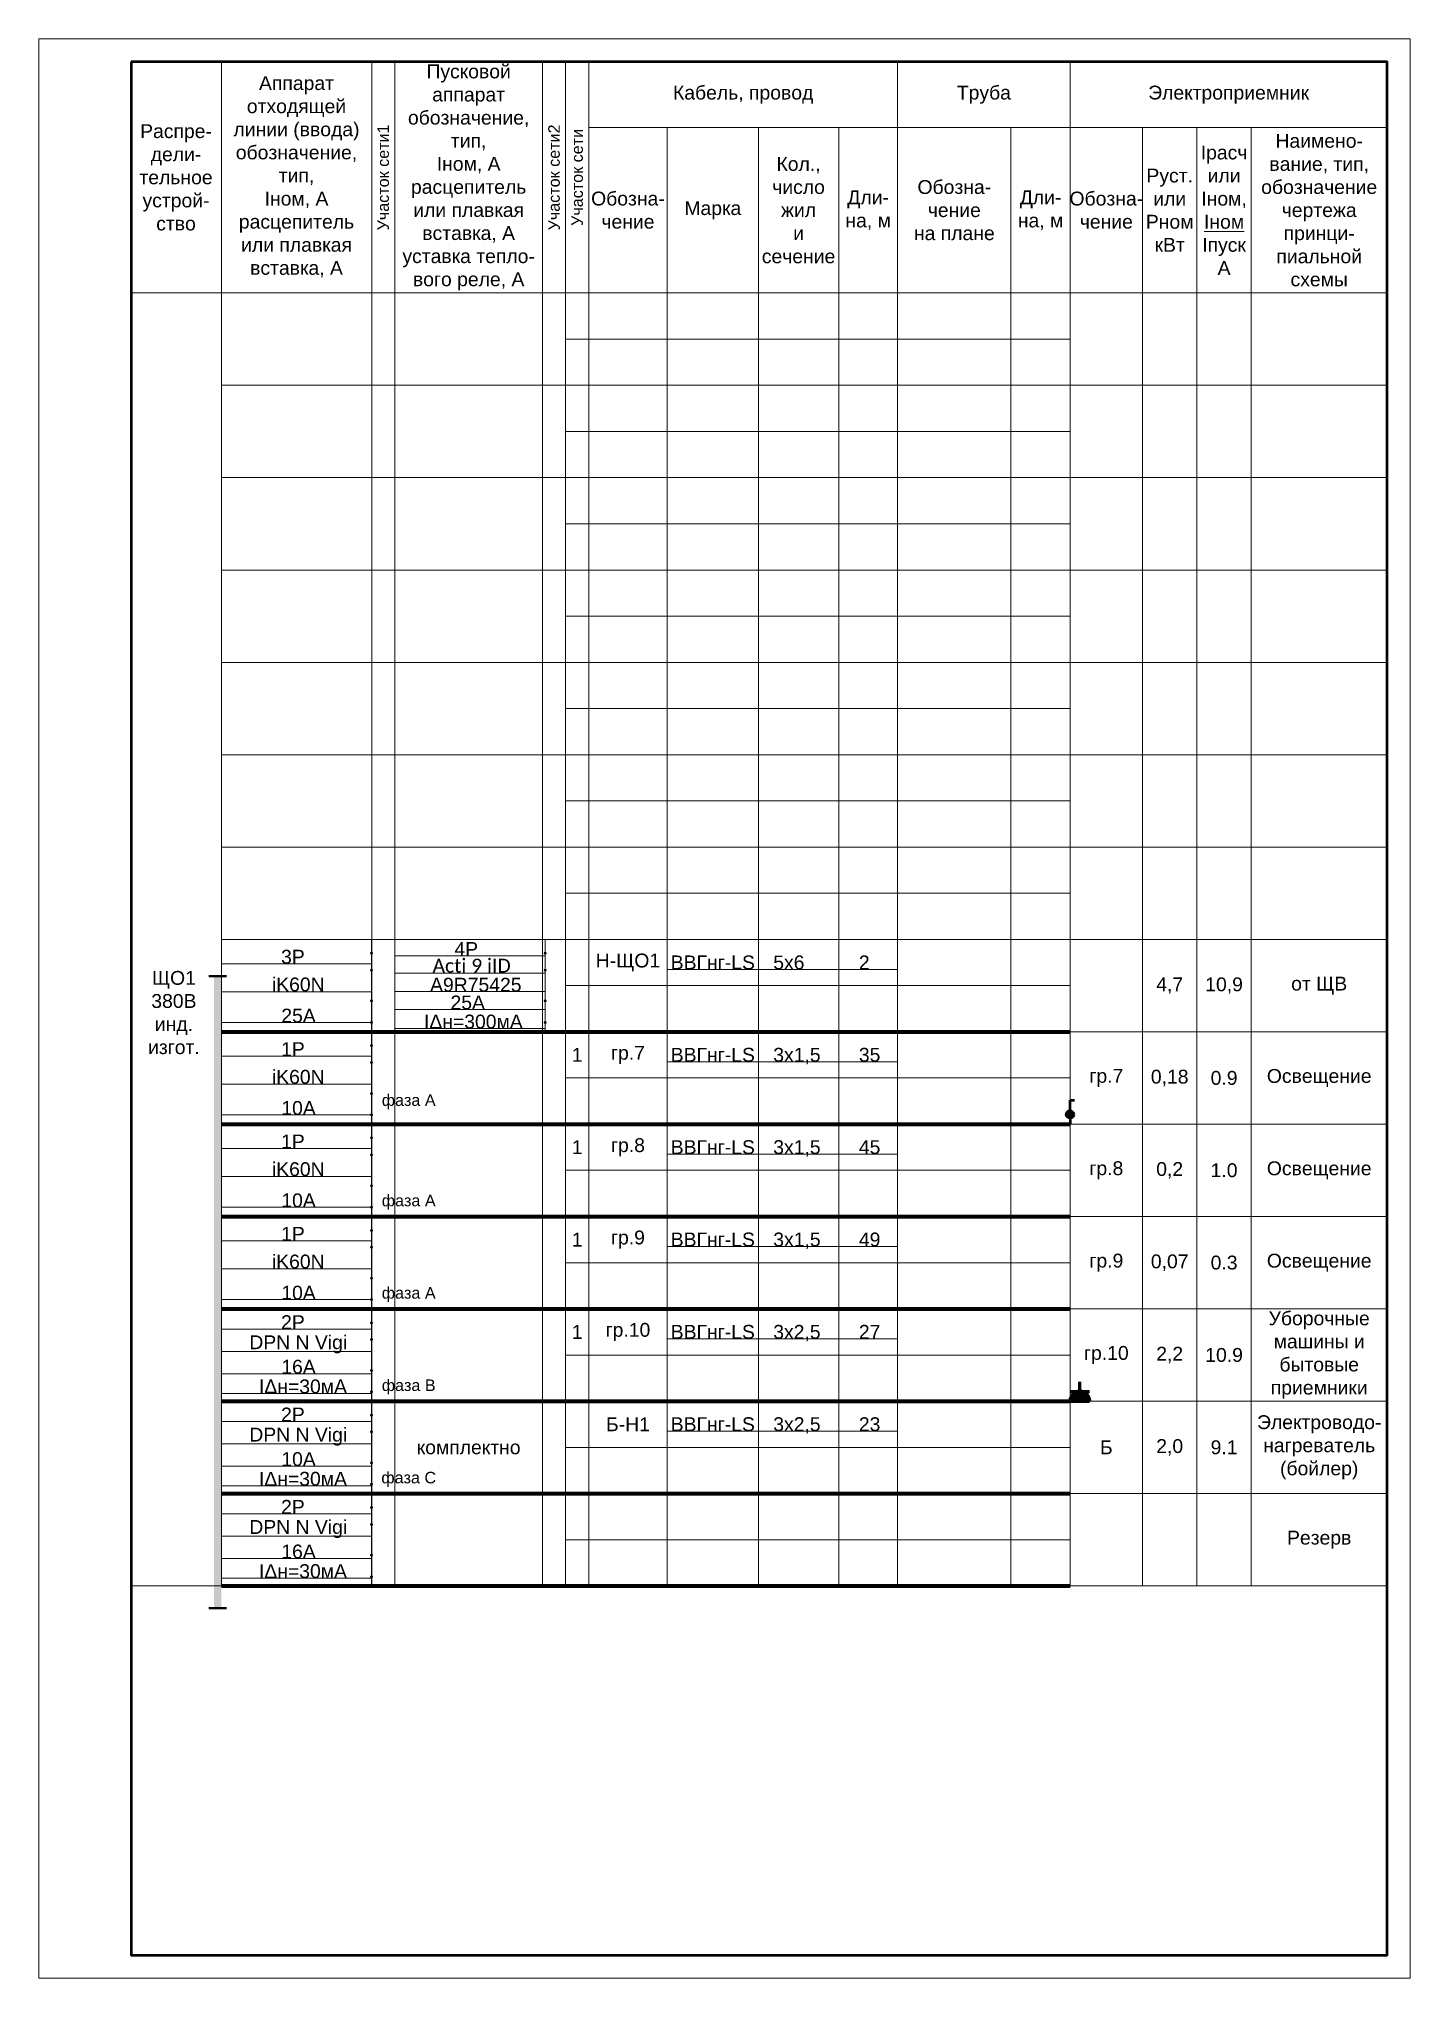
# Model space of a CAD drawing. Header units: millimetres. Extents: x 637 to 934, y 170 to 590.
import ezdxf

# ---------------------------------------------------------------- set-up
doc = ezdxf.new("R2010")
doc.units = ezdxf.units.MM
for name, color, linetype, lineweight in [('Б автоматы', 32, 'Continuous', 50), ('Б провода', 5, 'Continuous', 50), ('линии рабочие', 10, 'Continuous', 50), ('Линия 0.7мм', 10, 'Continuous', 70), ('Разметка 0.05мм', 10, 'Continuous', 5), ('СИЛА', 5, 'Continuous', 60), ('Стрелки2', 114, 'Continuous', 40), ('табл распр.схем', 250, 'Continuous', 20), ('Штамп с рамкой основной', 250, 'Continuous', 50), ('ЭЛЕКТРИЧЕСТВО 0.4мм', 2, 'Continuous', 40)]:
    doc.layers.add(name, color=color, linetype=linetype, lineweight=lineweight)
doc.layers.add('Б разметка блока', color=6, linetype='Continuous', lineweight=9, plot=False)
doc.layers.add('НЕПЕЧАТАЕМЫЙ', color=6, linetype='Continuous', lineweight=5, plot=False)
doc.layers.add('текст', color=7, linetype='Continuous')
doc.styles.get("Standard").update_dxf_attribs({"font": 'arial.ttf'})
doc.styles.add('отверстия ЭЛ', font='arial.ttf')

# ---------------------------------------------------------------- blocks, each defined once
blk = doc.blocks.new('ВВГнг-LS')
at = {"layer": 'Б разметка блока', "ltscale": 0.2}
for p, q in [((0, 0), (0, 10)), ((49.91, 10), (0, 10)), ((19.76, 0), (19.76, 10)), ((37.14, 0), (37.14, 10)), ((49.91, 0), (49.91, 10)), ((49.91, 3.52), (0, 3.52)), ((49.91, 0), (0, 0))]:
    blk.add_line(p, q, dxfattribs=at)
at = {"layer": 'Б провода', "ltscale": 0.2, "insert": (9.88, 5), "char_height": 3, "width": 19.7636, "attachment_point": 5}
blk.add_mtext('ВВГнг-LS', dxfattribs=at)
at = {"layer": 'Б провода', "style": 'отверстия ЭЛ', "flags": 1}
blk.add_attdef('ЩР', (0, 7.33), '', height=1.5, dxfattribs=at)
at = {"layer": 'Б провода', "style": 'отверстия ЭЛ'}
for tag, p in [('1Х7,0', (22.97, 3.52)), ('М', (41.51, 3.52))]:
    blk.add_attdef(tag, p, '', height=3, dxfattribs=at)
blk = doc.blocks.new('DPN N Vigi')
at = {"layer": 'Б автоматы'}
for p in [(32.54, 17), (32.54, 13.33), (32.54, 6.67), (32.54, 2)]:
    blk.add_point(p, dxfattribs=at)
at = {"layer": 'Б разметка блока'}
for p, q in [((0, 0), (0, 20)), ((32.54, 20), (0, 20)), ((32.54, 0), (32.54, 20)), ((32.54, 15.62), (0, 15.62)), ((32.54, 10.75), (0, 10.75)), ((32.54, 5.96), (0, 5.96)), ((32.54, 1.7), (0, 1.7)), ((32.54, 0), (0, 0))]:
    blk.add_line(p, q, dxfattribs=at)
at = {"layer": 'Б автоматы', "insert": (16.65, 12.31), "char_height": 3, "width": 23.7897, "attachment_point": 5}
blk.add_mtext('DPN N Vigi', dxfattribs=at)
at = {"layer": 'Б автоматы', "style": 'отверстия ЭЛ', "flags": 1}
blk.add_attdef('ЩР', (0, 16.45), '', height=1.5, dxfattribs=at)
at = {"layer": 'Б автоматы', "style": 'отверстия ЭЛ'}
for tag, p in [('КП', (12.93, 15.62)), ('ТОК', (12.98, 5.96)), ('УТ', (12.98, 1.7))]:
    blk.add_attdef(tag, p, '', height=3, dxfattribs=at)
blk = doc.blocks.new('розетка')
at = {"layer": 'СИЛА'}
h = blk.add_hatch(color=256, dxfattribs=at)
h.dxf.hatch_style = 1
h.paths.add_polyline_path([(2.12, 2.12, 0.414214), (0, 0), (2.12, 0)])
h.paths.add_polyline_path([(4.23, 0, 0.414214), (2.12, 2.12), (2.12, 0)])
at = {"layer": 'СИЛА', "linetype": 'Continuous'}
for p, q in [((2.12, 0), (2.12, 4.23)), ((0, 2.12), (4.23, 2.12))]:
    blk.add_line(p, q, dxfattribs=at)
blk.add_arc((2.12, 0), 2.12, 0, 180, dxfattribs=at)
blk = doc.blocks.new('розетк')
at = {"layer": 'СИЛА', "linetype": 'Continuous'}
blk.add_line((0, 0), (4.23, 0), dxfattribs=at)
at = {"layer": 'Б автоматы'}
blk.add_blockref('розетка', (0, 0), dxfattribs=at)
blk = doc.blocks.new('iK60N')
at = {"layer": 'Б автоматы'}
for p in [(32.54, 17), (32.54, 13.33), (32.54, 6.67), (32.54, 2)]:
    blk.add_point(p, dxfattribs=at)
at = {"layer": 'Б разметка блока'}
for p, q in [((0, 0), (0, 20)), ((32.54, 20), (0, 20)), ((32.54, 0), (32.54, 20)), ((32.54, 14.75), (0, 14.75)), ((32.54, 8.66), (0, 8.66)), ((32.54, 2), (0, 2)), ((32.54, 0), (0, 0))]:
    blk.add_line(p, q, dxfattribs=at)
at = {"layer": 'Б автоматы', "insert": (16.65, 10.23), "char_height": 3, "width": 11.7251, "attachment_point": 5}
blk.add_mtext('iK60N', dxfattribs=at)
at = {"layer": 'Б автоматы', "style": 'отверстия ЭЛ', "flags": 1}
blk.add_attdef('ЩР', (0, 16.45), '', height=1.5, dxfattribs=at)
at = {"layer": 'Б автоматы', "style": 'отверстия ЭЛ'}
for tag, p in [('КП', (12.93, 14.75)), ('ТОК', (12.98, 2))]:
    blk.add_attdef(tag, p, '', height=3, dxfattribs=at)
blk = doc.blocks.new('выкл')
at = {"layer": 'линии рабочие', "linetype": 'Continuous'}
blk.add_hatch(color=256, dxfattribs=at).paths.add_polyline_path([(0.83, 2.09, 1), (-0.82, 2.09, 1)])
for p, q in [((0, 2.91), (0, 5.16)), ((0, 5.16), (0.91, 5.16)), ((0, 1.26), (0, 0))]:
    blk.add_line(p, q, dxfattribs=at)
blk.add_circle((0, 2.09), 0.825, dxfattribs=at)
blk = doc.blocks.new('Acti 9 iID')
at = {"layer": 'Б автоматы'}
for p in [(32.54, 17), (32.54, 13.33), (32.54, 6.67), (32.54, 2)]:
    blk.add_point(p, dxfattribs=at)
at = {"layer": 'Б разметка блока'}
for p, q in [((0, 0), (0, 20)), ((32.54, 20), (0, 20)), ((32.54, 0), (32.54, 20)), ((32.54, 16.42), (0, 16.42)), ((32.54, 12.73), (0, 12.73)), ((32.54, 8.69), (0, 8.69)), ((32.54, 4.85), (0, 4.85)), ((32.54, 0.71), (0, 0.71)), ((32.54, 0), (0, 0))]:
    blk.add_line(p, q, dxfattribs=at)
at = {"layer": 'Б автоматы', "insert": (16.65, 14.3), "char_height": 3, "width": 23.7897, "attachment_point": 5}
blk.add_mtext('{\\fCalibri|b0|i0|c204|p34;Acti 9 \\fCalibri|b0|i0|c0|p34;iID}', dxfattribs=at)
at = {"layer": 'Б автоматы', "style": 'отверстия ЭЛ', "flags": 1}
blk.add_attdef('ЩР', (0, 17.25), '', height=1.5, dxfattribs=at)
at = {"layer": 'Б автоматы', "style": 'отверстия ЭЛ'}
for tag, p in [('КП', (12.93, 16.42)), ('A9R14491', (7.65, 8.69)), ('ТОК', (12.98, 4.85)), ('УТ', (12.98, 0.87))]:
    blk.add_attdef(tag, p, '', height=3, dxfattribs=at)

msp = doc.modelspace()

# ---------------------------------------------------------------- hatches: boundary and pattern name
at = {"layer": 'Разметка 0.05мм'}
msp.add_hatch(color=256, dxfattribs=at).paths.add_polyline_path([(674.99, 386.54), (674.98, 249.63), (676.57, 249.63), (676.58, 386.54)])

# ---------------------------------------------------------------- linework, layer by layer
at = {"layer": 'Линия 0.7мм', "ltscale": 0.2}
for p, q in [((676.57, 374.46), (860.38, 374.46)), ((676.57, 354.46), (860.38, 354.46)), ((676.57, 334.46), (860.38, 334.46)), ((676.57, 314.46), (860.38, 314.46)), ((676.57, 294.46), (860.38, 294.46)), ((676.57, 274.46), (860.38, 274.46)), ((676.57, 254.46), (860.38, 254.46))]:
    msp.add_line(p, q, dxfattribs=at)
at = {"layer": 'НЕПЕЧАТАЕМЫЙ'}
msp.add_lwpolyline([(637.03, 589.5), (637.03, 169.5), (934.03, 169.5), (934.03, 589.5)], close=True, dxfattribs=at)
at = {"layer": 'табл распр.схем', "ltscale": 0.2}
for p, q in [((656.93, 254.46), (656.93, 584.5)), ((929.03, 584.5), (656.93, 584.5)), ((676.57, 254.46), (676.57, 584.5)), ((709.12, 254.46), (709.12, 584.5)), ((714.12, 254.46), (714.12, 584.5)), ((746.12, 254.46), (746.12, 584.5)), ((751.12, 254.46), (751.12, 584.5)), ((756.12, 254.46), (756.12, 584.5)), ((823.02, 254.46), (823.02, 584.5)), ((860.38, 254.46), (860.38, 584.5)), ((928.94, 254.46), (929.03, 584.5)), ((929.03, 570.3), (756.12, 570.3)), ((773.12, 254.46), (773.12, 570.3)), ((792.88, 254.46), (792.88, 570.3)), ((810.26, 254.46), (810.26, 570.3)), ((847.57, 254.46), (847.57, 570.3)), ((876.05, 254.46), (876.05, 570.3)), ((887.83, 254.46), (887.83, 570.3)), ((899.61, 254.46), (899.61, 570.3)), ((929.03, 534.46), (656.93, 534.46)), ((860.38, 524.46), (751.12, 524.46)), ((928.94, 514.46), (676.57, 514.46)), ((860.38, 504.46), (751.12, 504.46)), ((928.94, 494.46), (676.57, 494.46)), ((860.38, 484.46), (751.12, 484.46)), ((928.94, 474.46), (676.57, 474.46)), ((860.38, 464.46), (751.12, 464.46)), ((928.94, 454.46), (676.57, 454.46)), ((860.38, 444.46), (751.12, 444.46)), ((928.94, 434.46), (676.57, 434.46)), ((860.38, 424.46), (751.12, 424.46)), ((928.94, 414.46), (676.57, 414.46)), ((860.38, 404.46), (751.12, 404.46)), ((928.94, 394.46), (676.57, 394.46)), ((860.38, 384.46), (751.12, 384.46)), ((928.94, 374.46), (676.57, 374.46)), ((860.38, 364.46), (751.12, 364.46)), ((928.94, 354.46), (676.57, 354.46)), ((860.38, 344.46), (751.12, 344.46)), ((928.94, 334.46), (676.57, 334.46)), ((860.38, 324.46), (751.12, 324.46)), ((928.94, 314.46), (676.57, 314.46)), ((860.38, 304.46), (751.12, 304.46)), ((928.94, 294.46), (676.57, 294.46)), ((860.38, 284.46), (751.12, 284.46)), ((928.94, 274.46), (676.57, 274.46)), ((860.38, 264.46), (751.12, 264.46)), ((928.94, 254.46), (656.93, 254.46))]:
    msp.add_line(p, q, dxfattribs=at)
at = {"layer": 'Штамп с рамкой основной'}
msp.add_lwpolyline([(657.03, 584.5), (657.03, 174.51), (929.03, 174.5), (929.03, 584.5)], close=True, dxfattribs=at)
at = {"layer": 'ЭЛЕКТРИЧЕСТВО 0.4мм'}
for p, q in [((673.84, 386.54), (677.7, 386.54)), ((673.84, 249.63), (677.7, 249.63))]:
    msp.add_line(p, q, dxfattribs=at)

# ---------------------------------------------------------------- block references
at = {"layer": 'Б автоматы'}
for p, values in [((676.57, 374.46), {'ТОК': '25А', 'КП': '3Р'}), ((676.57, 354.46), {'ТОК': '10А', 'КП': '1Р'}), ((676.57, 334.46), {'ТОК': '10А', 'КП': '1Р'}), ((676.57, 314.46), {'ТОК': '10А', 'КП': '1Р'})]:
    msp.add_blockref('iK60N', p, dxfattribs=at).add_auto_attribs(values)
ref = msp.add_blockref('DPN N Vigi', (676.57, 294.46), dxfattribs=at)
ref.add_attrib('УТ', 'IΔн=30мА', (684.71, 296.16), dxfattribs={"height": 3, "style": 'отверстия ЭЛ'})
ref.add_attrib('ТОК', '16А', (689.55, 300.42), dxfattribs={"height": 3, "style": 'отверстия ЭЛ'})
ref.add_attrib('КП', '2Р', (689.5, 310.08), dxfattribs={"height": 3, "style": 'отверстия ЭЛ'})
msp.add_blockref('розетк', (860.38, 294.46), dxfattribs=at)
ref = msp.add_blockref('DPN N Vigi', (676.57, 274.46), dxfattribs=at)
ref.add_attrib('УТ', 'IΔн=30мА', (684.71, 276.16), dxfattribs={"height": 3, "style": 'отверстия ЭЛ'})
ref.add_attrib('ТОК', '10А', (689.55, 280.42), dxfattribs={"height": 3, "style": 'отверстия ЭЛ'})
ref.add_attrib('КП', '2Р', (689.5, 290.08), dxfattribs={"height": 3, "style": 'отверстия ЭЛ'})
ref = msp.add_blockref('DPN N Vigi', (676.57, 254.46), dxfattribs=at)
ref.add_attrib('УТ', 'IΔн=30мА', (684.71, 256.16), dxfattribs={"height": 3, "style": 'отверстия ЭЛ'})
ref.add_attrib('ТОК', '16А', (689.55, 260.42), dxfattribs={"height": 3, "style": 'отверстия ЭЛ'})
ref.add_attrib('КП', '2Р', (689.5, 270.08), dxfattribs={"height": 3, "style": 'отверстия ЭЛ'})
at = {"layer": 'Б провода'}
for p, values in [((773.12, 384.46), {'1Х7,0': '5х6', 'М': '2'}), ((773.12, 364.46), {'1Х7,0': '3х1,5', 'М': '35'}), ((773.12, 344.46), {'1Х7,0': '3х1,5', 'М': '45'}), ((773.12, 324.46), {'1Х7,0': '3х1,5', 'М': '49'}), ((773.12, 304.46), {'1Х7,0': '3х2,5', 'М': '27'}), ((773.12, 284.46), {'1Х7,0': '3х2,5', 'М': '23'})]:
    msp.add_blockref('ВВГнг-LS', p, dxfattribs=at).add_auto_attribs(values)
at = {"layer": 'Разметка 0.05мм'}
msp.add_blockref('выкл', (860.38, 354.46), dxfattribs=at)
at = {"layer": 'текст'}
ref = msp.add_blockref('Acti 9 iID', (714.12, 374.46), dxfattribs=at)
ref.add_attrib('A9R14491', 'A9R75425', (721.77, 383.15), dxfattribs={"layer": 'Б автоматы', "height": 3, "style": 'отверстия ЭЛ'})
ref.add_attrib('УТ', 'IΔн=300мА', (720.44, 375.17), dxfattribs={"layer": 'Б автоматы', "height": 3, "style": 'отверстия ЭЛ'})
ref.add_attrib('ТОК', '25А', (726.19, 379.31), dxfattribs={"layer": 'Б автоматы', "height": 3, "style": 'отверстия ЭЛ'})
ref.add_attrib('КП', '4Р', (727.04, 390.88), dxfattribs={"layer": 'Б автоматы', "height": 3, "style": 'отверстия ЭЛ'})

# ---------------------------------------------------------------- texts
at = {"layer": 'Разметка 0.05мм', "ltscale": 0.2, "char_height": 3, "attachment_point": 5}
for s, insert, width in [('Н-ЩО1', (764.62, 389.46), 17), ('4{\\fArial|b0|i0|c238|p34;,}7', (881.94, 384.46), 11.7834), ('10{\\fArial|b0|i0|c238|p34;,}9', (893.72, 384.46), 11.7834), ('от ЩВ', (914.32, 384.46), 29.415), ('1', (753.62, 369.46), 5), ('гр.7', (764.62, 369.46), 17), ('гр.7', (868.22, 364.46), 15.6629), ('0{\\fArial|b0|i0|c238|p34;,}18', (881.94, 364.46), 11.7834), ('0.9', (893.72, 364.46), 11.7834), ('Освещение', (914.32, 364.46), 29.415), ('1', (753.62, 349.46), 5), ('гр.8', (764.62, 349.46), 17), ('гр.8', (868.22, 344.46), 15.6629), ('0{\\fArial|b0|i0|c238|p34;,}2', (881.94, 344.46), 11.7834), ('1.0', (893.72, 344.46), 11.7834), ('Освещение', (914.32, 344.46), 29.415), ('1', (753.62, 329.46), 5), ('гр.9', (764.62, 329.46), 17), ('гр.9', (868.22, 324.46), 15.6629), ('0{\\fArial|b0|i0|c238|p34;,}07', (881.94, 324.46), 11.7834), ('0.3', (893.72, 324.46), 11.7834), ('Освещение', (914.32, 324.46), 29.415), ('1', (753.62, 309.46), 5), ('гр.10', (764.62, 309.46), 17), ('Уборочные машины и бытовые \\Pприемники', (914.32, 304.46), 29.415), ('гр.10', (868.22, 304.46), 15.6629), ('2{\\fArial|b0|i0|c238|p34;,}2', (881.94, 304.46), 11.7834), ('10.9', (893.72, 304.46), 11.7834), ('Б-Н1', (764.62, 289.46), 17), ('Электроводо-\\Pнагреватель\\P(бойлер)', (914.32, 284.46), 29.415), ('Б', (868.22, 284.46), 15.6629), ('2{\\fArial|b0|i0|c238|p34;,}0', (881.94, 284.46), 11.7834), ('9.1', (893.72, 284.46), 11.7834), ('комплектно', (730.12, 284.46), 32), ('Резерв', (914.32, 264.46), 29.415)]:
    msp.add_mtext(s, dxfattribs=dict(at, insert=insert, width=width))
at = {"layer": 'Разметка 0.05мм', "insert": (666.29, 378.61), "char_height": 3, "width": 19.6747, "attachment_point": 5}
msp.add_mtext('ЩО1\\P380В\\Pинд.\\Pизгот.', dxfattribs=at)
at = {"layer": 'Стрелки2', "char_height": 2.5, "width": 12.9028, "attachment_point": 5}
for s, insert in [('фаза А', (717.14, 359.29)), ('фаза А', (717.14, 337.54)), ('фаза А', (717.14, 317.54)), ('фаза В', (717.14, 297.54)), ('фаза С', (717.14, 277.54))]:
    msp.add_mtext(s, dxfattribs=dict(at, insert=insert))
at = {"layer": 'табл распр.схем', "ltscale": 0.2, "char_height": 3, "attachment_point": 5}
for s, insert, width in [('Пусковой\\Pаппарат\\Pобозначение,\\Pтип,\\PIном, А\\Pрасцепитель\\Pили плавкая\\Pвставка, А\\Pуставка тепло-\\Pвого реле, А', (730.12, 559.48), 32), ('Аппарат\\Pотходящей\\Pлинии (ввода)\\Pобозначение,\\Pтип,\\PIном, А\\Pрасцепитель\\Pили плавкая\\Pвставка, А', (692.84, 559.62), 32.5438), ('Кабель, провод', (789.57, 577.4), 66.9061), ('Труба', (841.7, 577.4), 37.3624), ('Электроприемник', (894.71, 577.4), 68.6446), ('Распре-\\Pдели-\\Pтельное устрой-\\Pство', (666.75, 559.48), 19.639), ('Наимено-\\Pвание, тип, обозначение\\Pчертежа принци-\\Pпиальной схемы', (914.32, 552.38), 29.415), ('Кол.,\\Pчисло жил\\Pи сечение', (801.57, 552.38), 17.3772), ('Iрасч\\Pили\\PIном, \\P{\\LIном\\P}Iпуск\\PА', (893.72, 552.38), 11.7834), ('Обозна-\\Pчение\\Pна плане', (835.3, 552.38), 24.5487), ('Руст.\\Pили\\PРном\\PкВт', (881.94, 552.38), 11.7834), ('Обозна-\\Pчение', (764.62, 552.38), 17), ('Дли-\\Pна, м', (816.64, 552.38), 12.7653), ('Дли-\\Pна, м', (853.98, 552.38), 12.8136), ('Обозна-\\Pчение', (868.22, 552.38), 15.6629), ('Марка', (783, 552.38), 19.7636)]:
    msp.add_mtext(s, dxfattribs=dict(at, insert=insert, width=width))
at = {"layer": 'табл распр.схем', "ltscale": 0.2, "char_height": 2.5, "width": 50.0445, "attachment_point": 5, "rotation": 90}
for s, insert in [('Участок сети1', (711.62, 559.48)), ('Участок сети2', (748.62, 559.48)), ('Участок сети', (753.62, 559.48))]:
    msp.add_mtext(s, dxfattribs=dict(at, insert=insert))

doc.saveas('drawing.dxf')
